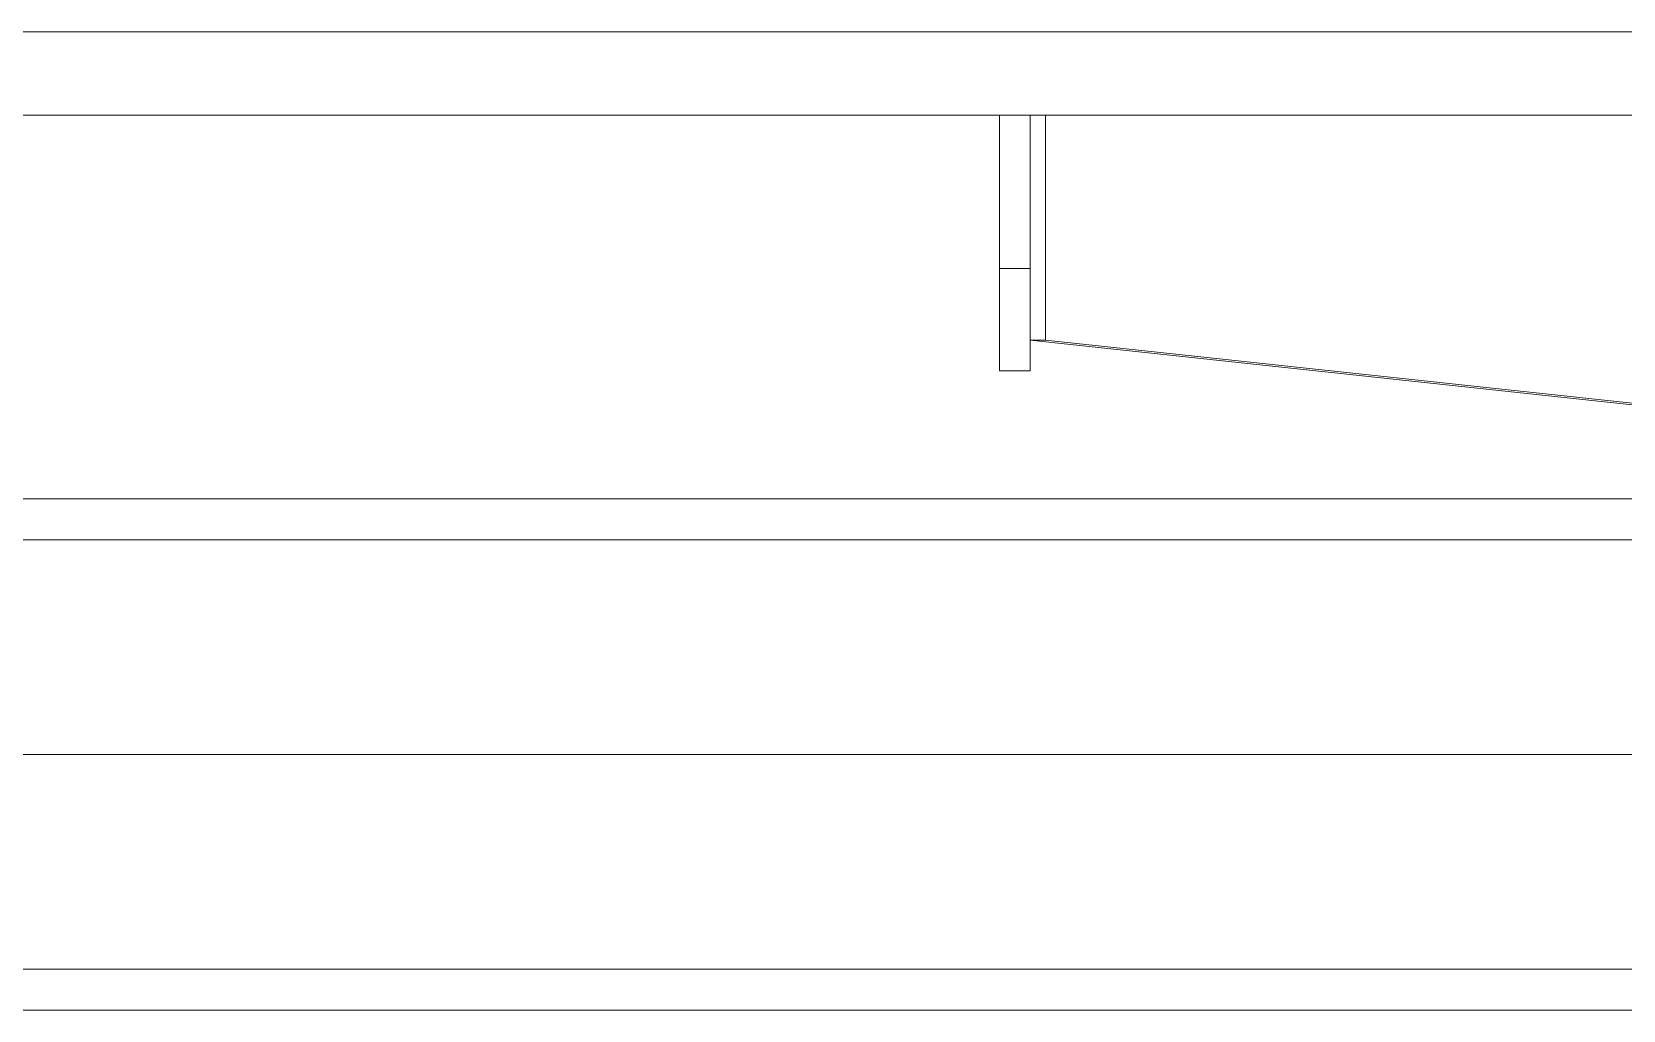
# Model space of a CAD drawing. Extents: x -681219 to -550379, y -242630 to -158199.
# Drawn here: x -658638.7 to -658327.5, y -209466.7 to -209275.4 of the extents above; entities that cross this region are included whole.
import ezdxf
from ezdxf.lldxf.tags import DXFTag

# ---------------------------------------------------------------- set-up
doc = ezdxf.new("R2010")
doc.units = 0
doc.header["$LTSCALE"] = 1000
doc.linetypes.add('DASHED2', pattern=[9.525, 6.35, -3.175])
doc.layers.get('0').update_dxf_attribs({"linetype": 'CONTINUOUS'})
doc.layers.add('future', color=4, linetype='DASHED2', lineweight=0)
tags = doc.linetypes.add('CENTER2', pattern=[28.575, 19.05, -3.175, 3.175, -3.175]).pattern_tags.tags
tags[10:11] = [DXFTag(74, 4), DXFTag(75, 0), DXFTag(340, '0'), DXFTag(46, 0.0), DXFTag(50, 0.0), DXFTag(44, 0.0), DXFTag(45, 0.0)]
tags[8:9] = [DXFTag(74, 4), DXFTag(75, 0), DXFTag(340, '0'), DXFTag(46, 0.0), DXFTag(50, 0.0), DXFTag(44, 0.0), DXFTag(45, 0.0)]
tags[6:7] = [DXFTag(74, 4), DXFTag(75, 0), DXFTag(340, '0'), DXFTag(46, 0.0), DXFTag(50, 0.0), DXFTag(44, 0.0), DXFTag(45, 0.0)]
tags[4:5] = [DXFTag(74, 4), DXFTag(75, 0), DXFTag(340, '0'), DXFTag(46, 0.0), DXFTag(50, 0.0), DXFTag(44, 0.0), DXFTag(45, 0.0)]

# ---------------------------------------------------------------- blocks, each defined once
blk = doc.blocks.new('12')
for p, q in [((1663, 400), (749.87, 400)), ((1663, 392), (748.8, 392)), ((1663, 308), (710.7, 308)), ((1663, 300), (765.15, 300)), ((885, 269), (728.71, 285.79)), ((731.71, 285.79), (888, 269)), ((894, 275), (888, 275)), ((888, 275), (888, 255)), ((894, 275), (894, 255)), ((885, 269), (885, 225)), ((888, 269), (885, 269)), ((894, 255), (888, 255)), ((888, 255), (888, 225)), ((894, 255), (894, 225)), ((2510, 225), (108.97, 225)), ((1620.71, 208.7), (137.64, 208.7))]:
    blk.add_line(p, q)
at = {"color": 8, "linetype": 'CENTER2'}
blk.add_line((1866.13, 350), (35.79, 350), dxfattribs=at)

msp = doc.modelspace()

# ---------------------------------------------------------------- block references
at = {"layer": 'future', "rotation": 180}
msp.add_blockref('12', (-657555.4609, -209066.6983), dxfattribs=at)

doc.saveas('drawing.dxf')
